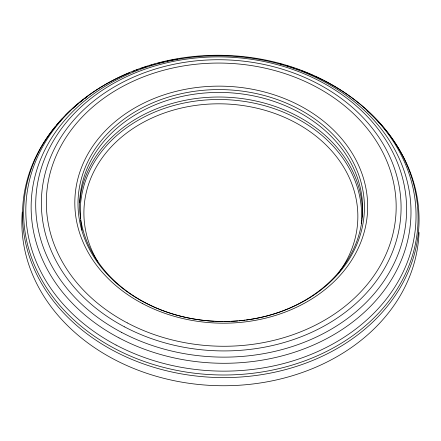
<?xml version="1.0" encoding="UTF-8"?>
<svg xmlns="http://www.w3.org/2000/svg" width="441" height="441" viewBox="0 0 441 441"><rect width="100%" height="100%" fill="white"/><g stroke="black" fill="none" stroke-linecap="round" stroke-linejoin="round"><path stroke-width="0.66" d="M214.309 321.296A141.544 114.511 2.1 0 1 96.7 150.894A141.544 114.511 2.1 0 1 335.733 141.203A141.544 114.511 2.1 0 1 246.447 319.99M245.097 320.166A141.544 114.511 2.1 0 1 238.978 320.827M237.611 320.949A141.544 114.511 2.1 0 1 231.431 321.34M230.053 321.401A141.544 114.511 2.1 0 1 223.863 321.528M222.49 321.528A141.544 114.511 2.1 0 1 215.666 321.357M324.438 80.841A197.254 159.581 2.1 0 1 367.507 323.931A197.254 159.581 2.1 0 1 64.965 311.153A197.254 159.581 2.1 0 1 129.786 72.622M132.912 71.37A197.254 159.581 2.1 0 1 134.803 70.643M136.071 70.163A197.254 159.581 2.1 0 1 137.989 69.463M140.563 68.548A197.254 159.581 2.1 0 1 142.509 67.881M143.81 67.445A197.254 159.581 2.1 0 1 147.096 66.387M149.736 65.577A197.254 159.581 2.1 0 1 151.732 64.987M153.066 64.601A197.254 159.581 2.1 0 1 155.072 64.044M157.762 63.328A197.254 159.581 2.1 0 1 159.785 62.809M161.136 62.473A197.254 159.581 2.1 0 1 164.526 61.674M167.249 61.067A197.254 159.581 2.1 0 1 169.294 60.638M170.656 60.356A197.254 159.581 2.1 0 1 174.068 59.7M175.435 59.452A197.254 159.581 2.1 0 1 177.48 59.094M280.151 63.873A197.254 159.581 2.1 0 1 283.486 64.794M286.143 65.566A197.254 159.581 2.1 0 1 289.461 66.574M290.784 66.993A197.254 159.581 2.1 0 1 294.086 68.079M296.716 68.978A197.254 159.581 2.1 0 1 299.329 69.91M301.28 70.632A197.254 159.581 2.1 0 1 313.413 75.582M314.665 76.139A197.254 159.581 2.1 0 1 323.236 80.229M366.967 110.531A198.318 160.441 2.1 0 1 366.278 327.966A198.318 160.441 2.1 0 1 98.475 341.858A198.318 160.441 2.1 0 1 55.235 126.699M56.52 125.161A198.318 160.441 2.1 0 1 58.714 122.615M59.607 121.606A198.318 160.441 2.1 0 1 62.363 118.601M65.213 115.647A198.318 160.441 2.1 0 1 70.163 110.84M72.721 108.497A198.318 160.441 2.1 0 1 78.542 103.508M80.174 102.185A198.318 160.441 2.1 0 1 82.919 100.024M84.589 98.756A198.318 160.441 2.1 0 1 86.838 97.092M419.044 232.462A198.687 160.739 2.1 0 1 211.007 385.423A198.687 160.739 2.1 0 1 22.276 212.071M97.919 262.004A137.008 110.845 2.1 0 1 226.85 104.01A137.008 110.845 2.1 0 1 338.109 273.53M361.466 220.125A140.707 113.833 2.1 0 1 361.223 223.477M82.158 230.318A140.707 113.833 2.1 0 1 80.648 220.175M80.532 218.813A140.707 113.833 2.1 0 1 219.122 99.506A140.707 113.833 2.1 0 1 361.499 219.458M79.744 202.766A141.544 114.511 2.1 0 1 227.578 97.241A141.544 114.511 2.1 0 1 362.43 217.011M144.268 302.305A143.242 115.884 2.1 0 0 364.288 212.38A143.242 115.884 2.1 0 0 155.083 101.865A143.242 115.884 2.1 0 0 144.268 302.305M142.57 303.623A146.462 118.486 2.1 0 0 367.529 211.68A146.462 118.486 2.1 0 0 153.628 98.685A146.462 118.486 2.1 0 0 142.57 303.623M127.262 322.884A174.961 141.55 2.1 0 0 396.001 213.047A174.961 141.55 2.1 0 0 140.47 78.057A174.961 141.55 2.1 0 0 127.262 322.884M124.583 326.886A179.9 145.547 2.1 0 0 400.908 213.951A179.9 145.547 2.1 0 0 138.165 75.152A179.9 145.547 2.1 0 0 124.583 326.886M121.518 332.349A185.496 150.072 2.1 0 0 406.437 215.903A185.496 150.072 2.1 0 0 135.519 72.782A185.496 150.072 2.1 0 0 121.518 332.349M119.015 337.9A189.977 153.694 2.1 0 0 410.814 218.642A189.977 153.694 2.1 0 0 133.364 72.07A189.977 153.694 2.1 0 0 119.015 337.9M116.099 345.066A195.159 157.889 2.1 0 0 415.857 222.551A195.159 157.889 2.1 0 0 130.834 71.977A195.159 157.889 2.1 0 0 116.099 345.066"/></g></svg>
